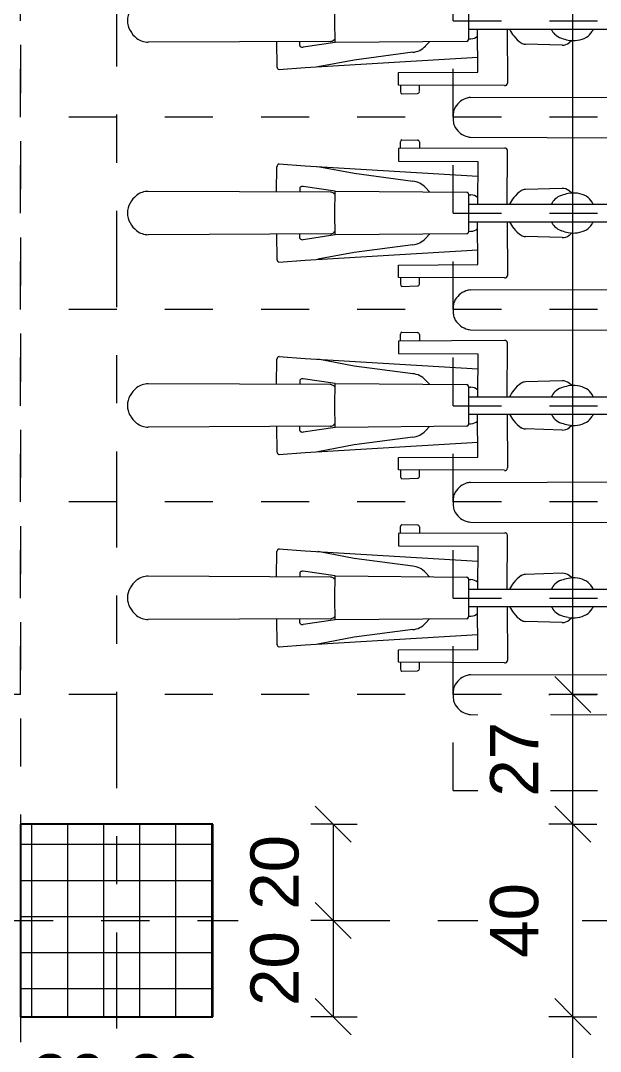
# Model space of a CAD drawing. Header units: metres. Extents: x -86 to 44, y -23 to 39.
# Drawn here: x 18.352 to 19.558, y -13.706 to -11.563 of the extents above; entities that cross this region are included whole.
import ezdxf

# ---------------------------------------------------------------- set-up
doc = ezdxf.new("R2010")
doc.units = ezdxf.units.M
doc.linetypes.add('_Rasterlinie_', pattern=[0.375, 0.2, -0.05, 0.075, -0.05])
doc.linetypes.add('_Verdeckte Linien_', pattern=[0.15, 0.1, -0.05])
for name, color, linetype, lineweight in [('A-____-____-DIMS', 7, 'Continuous', 5), ('A-____-____-DIMS-50', 7, 'Continuous', 5), ('A-DETL-GENF-HDLN', 7, '_Verdeckte Linien_', 9), ('A-DETL-GENF-OTLN', 7, 'Continuous', 9), ('C-PRKG-____-HDLN', 7, '_Verdeckte Linien_', 9), ('C-PRKG-____-OTLN', 7, 'Continuous', 9), ('S-COLS-____-MCUT', 7, 'Continuous', 35), ('S-COLS-____-OTLN', 7, 'Continuous', 9), ('S-GRID-____-OTLN', 7, 'Continuous', 5)]:
    doc.layers.add(name, color=color, linetype=linetype, lineweight=lineweight)
doc.styles.add('Arial_1', font='arial.ttf', dxfattribs={"height": 0.1})
doc.dimstyles.new('SUB_Rohbau_fein_6', dxfattribs={"dimscale": 0.3048, "dimtxt": 0.102026, "dimasz": 0.246063, "dimexe": 0.164042, "dimexo": 0.0625, "dimgap": 0.123031, "dimtad": 1, "dimdec": 1, "dimlfac": 100, "dimrnd": 0.5, "dimdsep": 46, "dimtxsty": 'Arial_1', "dimblk1": 'OBLIQUE', "dimblk2": 'OBLIQUE', "dimsah": 1, "dimcen": 0.09, "dimazin": 0, "dimtfac": 1, "dimtdec": 4, "dimtix": 1, "dimtmove": 0, "dimatfit": 3, "dimfxl": 0.164042, "dimfxlon": 1, "dimtvp": 1, "dimtfill": 1, "dimtolj": 1, "dimtzin": 0, "dimarcsym": 2})
doc.dimstyles.new('SUB_Rohbau_fein_7', dxfattribs={"dimscale": 0.3048, "dimtxt": 0.102026, "dimasz": 0.246063, "dimexe": 0.164042, "dimexo": 0.0625, "dimgap": 0.123031, "dimtad": 1, "dimrnd": 0.005, "dimzin": 0, "dimdsep": 46, "dimtxsty": 'Arial_1', "dimblk1": 'OBLIQUE', "dimblk2": 'OBLIQUE', "dimsah": 1, "dimcen": 0.09, "dimazin": 0, "dimtfac": 1, "dimtdec": 4, "dimtix": 1, "dimtmove": 0, "dimatfit": 3, "dimfxl": 0.164042, "dimfxlon": 1, "dimtvp": 1, "dimtfill": 1, "dimtolj": 1, "dimtzin": 0, "dimarcsym": 2})
doc.dimstyles.new('SUB_Rohbau_fein_8', dxfattribs={"dimscale": 0.3048, "dimtxt": 0.102026, "dimasz": 0.246063, "dimexe": 0.164042, "dimexo": 0.0625, "dimgap": 0.123031, "dimtad": 1, "dimdec": 1, "dimlfac": 100, "dimrnd": 0.5, "dimdsep": 46, "dimtxsty": 'Arial_1', "dimblk1": 'OBLIQUE', "dimblk2": 'OBLIQUE', "dimsah": 1, "dimcen": 0.09, "dimazin": 0, "dimtfac": 1, "dimtdec": 4, "dimtix": 1, "dimtmove": 0, "dimatfit": 3, "dimfxl": 0.164042, "dimfxlon": 1, "dimtvp": 1, "dimtfill": 1, "dimtolj": 1, "dimtzin": 0, "dimarcsym": 2})

# ---------------------------------------------------------------- blocks, each defined once
blk = doc.blocks.new('Fahrradstellplatz - Fahrradstellplatz-23763285--01_UG_OK_FFB_AF')
at = {"layer": 'C-PRKG-____-HDLN', "color": 253, "true_color": 0x999999}
for p, q in [((0, 4.1), (2.62, 4.1)), ((3.02, 4.1), (6.75, 4.1))]:
    blk.add_line(p, q, dxfattribs=at)
blk = doc.blocks.new('Fahrradstellplatz - Fahrradstellplatz-23803867--01_UG_OK_FFB_AF')
at = {"layer": 'A-DETL-GENF-HDLN', "color": 253, "true_color": 0x999999}
for p, q in [((0, 2), (0.4, 2)), ((0, 0), (0, 2)), ((0.4, 2), (0.8, 2)), ((0.4, 0), (0.4, 2)), ((0.4, 0), (0.4, 2)), ((0.8, 2), (1.2, 2)), ((0.8, 0), (0.8, 2)), ((0.8, 0), (0.8, 2)), ((1.2, 2), (1.6, 2)), ((1.2, 0), (1.2, 2)), ((1.2, 0), (1.2, 2)), ((1.6, 0), (1.6, 2)), ((1.6, 0), (1.6, 2)), ((2, 0), (2, 2)), ((2, 0), (2, 2)), ((2.4, 0), (2.4, 2)), ((2.4, 0), (2.4, 2)), ((2.8, 0), (2.8, 2)), ((2.8, 0), (2.8, 2)), ((3.2, 0), (3.2, 2)), ((1.6, 0), (1.2, 0)), ((2, 0), (1.6, 0)), ((2.4, 0), (2, 0)), ((2.8, 0), (2.4, 0)), ((3.2, 0), (2.8, 0))]:
    blk.add_line(p, q, dxfattribs=at)
at = {"layer": 'A-DETL-GENF-OTLN', "color": 253, "true_color": 0x999999}
for p, q in [((0.1573, 1.3551), (0.1556, 1.7345)), ((0.2439, 1.3551), (0.2456, 1.7345)), ((0.5573, 1.3551), (0.5556, 1.7345)), ((0.6439, 1.3551), (0.6456, 1.7345)), ((0.9573, 1.3551), (0.9556, 1.7345)), ((1.0439, 1.3551), (1.0456, 1.7345)), ((1.3573, 1.3551), (1.3556, 1.7345)), ((0.0987, 1.4626), (0.1028, 1.408)), ((0.1568, 1.4679), (0.1043, 1.4669)), ((0.2444, 1.4679), (0.2969, 1.4669)), ((0.3025, 1.4626), (0.2984, 1.408)), ((0.4987, 1.4626), (0.5028, 1.408)), ((0.5568, 1.4679), (0.5043, 1.4669)), ((0.6444, 1.4679), (0.6969, 1.4669)), ((0.7025, 1.4626), (0.6984, 1.408)), ((0.8987, 1.4626), (0.9028, 1.408)), ((0.9568, 1.4679), (0.9043, 1.4669)), ((1.0444, 1.4679), (1.0969, 1.4669)), ((1.1025, 1.4626), (1.0984, 1.408)), ((1.2987, 1.4626), (1.3028, 1.408)), ((1.3568, 1.4679), (1.3043, 1.4669)), ((0.1486, 1.4194), (0.157, 1.4194)), ((0.2526, 1.4194), (0.2442, 1.4194)), ((0.5486, 1.4194), (0.557, 1.4194)), ((0.6526, 1.4194), (0.6442, 1.4194)), ((0.9486, 1.4194), (0.957, 1.4194)), ((1.0526, 1.4194), (1.0442, 1.4194)), ((1.3486, 1.4194), (1.357, 1.4194)), ((0.1028, 1.408), (0.1243, 1.0493)), ((0.155, 1.3458), (0.1452, 1.4123)), ((0.2462, 1.3458), (0.256, 1.4123)), ((0.2984, 1.408), (0.2769, 1.0493)), ((0.5028, 1.408), (0.5243, 1.0493)), ((0.555, 1.3458), (0.5452, 1.4123)), ((0.6462, 1.3458), (0.656, 1.4123)), ((0.6984, 1.408), (0.6769, 1.0493)), ((0.9028, 1.408), (0.9243, 1.0493)), ((0.955, 1.3458), (0.9452, 1.4123)), ((1.0462, 1.3458), (1.056, 1.4123)), ((1.0984, 1.408), (1.0769, 1.0493)), ((1.3028, 1.408), (1.3243, 1.0493)), ((1.355, 1.3458), (1.3452, 1.4123)), ((0.1186, 1.3065), (0.1044, 1.3816)), ((0.2826, 1.3065), (0.2968, 1.3816)), ((0.5186, 1.3065), (0.5044, 1.3816)), ((0.6826, 1.3065), (0.6968, 1.3816)), ((0.9186, 1.3065), (0.9044, 1.3816)), ((1.0826, 1.3065), (1.0968, 1.3816)), ((1.3186, 1.3065), (1.3044, 1.3816)), ((0.155, 1.3458), (0.2006, 1.3465)), ((0.1573, 1.0716), (0.155, 1.3458)), ((0.1623, 1.3459), (0.16, 1.3486)), ((0.2006, 1.3465), (0.2462, 1.3458)), ((0.2389, 1.3459), (0.2411, 1.3486)), ((0.2462, 1.3458), (0.2439, 1.0716)), ((0.555, 1.3458), (0.6006, 1.3465)), ((0.5573, 1.0716), (0.555, 1.3458)), ((0.5623, 1.3459), (0.56, 1.3486)), ((0.6006, 1.3465), (0.6462, 1.3458)), ((0.6389, 1.3459), (0.6411, 1.3486)), ((0.6462, 1.3458), (0.6439, 1.0716)), ((0.955, 1.3458), (1.0006, 1.3465)), ((0.9573, 1.0716), (0.955, 1.3458)), ((0.9623, 1.3459), (0.96, 1.3486)), ((1.0006, 1.3465), (1.0462, 1.3458)), ((1.0389, 1.3459), (1.0411, 1.3486)), ((1.0462, 1.3458), (1.0439, 1.0716)), ((1.355, 1.3458), (1.4006, 1.3465)), ((1.3573, 1.0716), (1.355, 1.3458)), ((1.3623, 1.3459), (1.36, 1.3486)), ((1.4006, 1.3465), (1.4462, 1.3458)), ((0.1347, 1.1845), (0.1186, 1.3065)), ((0.2664, 1.1845), (0.2826, 1.3065)), ((0.5347, 1.1845), (0.5186, 1.3065)), ((0.6664, 1.1845), (0.6826, 1.3065)), ((0.9347, 1.1845), (0.9186, 1.3065)), ((1.0664, 1.1845), (1.0826, 1.3065)), ((1.3347, 1.1845), (1.3186, 1.3065)), ((0.0482, 1.2074), (0.0491, 1.1747)), ((0.0666, 1.2102), (0.0523, 1.21)), ((0.0658, 0.9937), (0.0667, 1.2142)), ((0.0667, 1.2142), (0.0925, 1.2142)), ((0.0925, 1.2142), (0.0933, 1.049)), ((0.3087, 1.2142), (0.3079, 1.049)), ((0.3345, 1.2142), (0.3087, 1.2142)), ((0.3354, 0.9937), (0.3345, 1.2142)), ((0.3345, 1.2102), (0.3489, 1.21)), ((0.353, 1.2074), (0.3521, 1.1747)), ((0.4482, 1.2074), (0.4491, 1.1747)), ((0.4666, 1.2102), (0.4523, 1.21)), ((0.4658, 0.9937), (0.4667, 1.2142)), ((0.4667, 1.2142), (0.4925, 1.2142)), ((0.4925, 1.2142), (0.4933, 1.049)), ((0.7087, 1.2142), (0.7079, 1.049)), ((0.7345, 1.2142), (0.7087, 1.2142)), ((0.7354, 0.9937), (0.7345, 1.2142)), ((0.7345, 1.2102), (0.7489, 1.21)), ((0.753, 1.2074), (0.7521, 1.1747)), ((0.8482, 1.2074), (0.8491, 1.1747)), ((0.8666, 1.2102), (0.8523, 1.21)), ((0.8658, 0.9937), (0.8667, 1.2142)), ((0.8667, 1.2142), (0.8925, 1.2142)), ((0.8925, 1.2142), (0.8933, 1.049)), ((1.1087, 1.2142), (1.1079, 1.049)), ((1.1345, 1.2142), (1.1087, 1.2142)), ((1.1354, 0.9937), (1.1345, 1.2142)), ((1.1345, 1.2102), (1.1489, 1.21)), ((1.153, 1.2074), (1.1521, 1.1747)), ((1.2482, 1.2074), (1.2491, 1.1747)), ((1.2666, 1.2102), (1.2523, 1.21)), ((1.2658, 0.9937), (1.2667, 1.2142)), ((1.2667, 1.2142), (1.2925, 1.2142)), ((1.2925, 1.2142), (1.2933, 1.049)), ((0.0529, 1.1705), (0.0665, 1.1702)), ((0.1567, 1.1498), (0.1478, 1.1579)), ((0.2445, 1.1498), (0.2534, 1.1579)), ((0.3483, 1.1705), (0.3347, 1.1702)), ((0.4529, 1.1705), (0.4665, 1.1702)), ((0.5567, 1.1498), (0.5478, 1.1579)), ((0.6445, 1.1498), (0.6534, 1.1579)), ((0.7483, 1.1705), (0.7347, 1.1702)), ((0.8529, 1.1705), (0.8665, 1.1702)), ((0.9567, 1.1498), (0.9478, 1.1579)), ((1.0445, 1.1498), (1.0534, 1.1579)), ((1.1483, 1.1705), (1.1347, 1.1702)), ((1.2529, 1.1705), (1.2665, 1.1702)), ((1.3567, 1.1498), (1.3478, 1.1579)), ((0.1604, 1.0681), (0.1621, 1.0675)), ((0.1621, 1.0675), (0.2006, 1.0674)), ((0.1624, 1.0675), (0.1627, 1.0634)), ((0.1825, 1.0675), (0.1825, 0.478)), ((0.2006, 1.0674), (0.2391, 1.0675)), ((0.2187, 1.0675), (0.2187, 0.478)), ((0.2387, 1.0675), (0.2385, 1.0634)), ((0.2391, 1.0675), (0.2408, 1.0681)), ((0.5604, 1.0681), (0.5621, 1.0675)), ((0.5621, 1.0675), (0.6006, 1.0674)), ((0.5624, 1.0675), (0.5627, 1.0634)), ((0.5825, 1.0675), (0.5825, 0.478)), ((0.6006, 1.0674), (0.6391, 1.0675)), ((0.6187, 1.0675), (0.6187, 0.478)), ((0.6387, 1.0675), (0.6385, 1.0634)), ((0.6391, 1.0675), (0.6408, 1.0681)), ((0.9604, 1.0681), (0.9621, 1.0675)), ((0.9621, 1.0675), (1.0006, 1.0674)), ((0.9624, 1.0675), (0.9627, 1.0634)), ((0.9825, 1.0675), (0.9825, 0.478)), ((1.0006, 1.0674), (1.0391, 1.0675)), ((1.0187, 1.0675), (1.0187, 0.478)), ((1.0387, 1.0675), (1.0385, 1.0634)), ((1.0391, 1.0675), (1.0408, 1.0681)), ((1.3604, 1.0681), (1.3621, 1.0675)), ((1.3621, 1.0675), (1.4006, 1.0674)), ((1.3624, 1.0675), (1.3627, 1.0634)), ((1.3825, 1.0675), (1.3825, 0.478)), ((1.4006, 1.0674), (1.4391, 1.0675)), ((0.0933, 1.049), (0.1825, 1.0497)), ((0.3079, 1.049), (0.2187, 1.0497)), ((0.4933, 1.049), (0.5825, 1.0497)), ((0.7079, 1.049), (0.6187, 1.0497)), ((0.8933, 1.049), (0.9825, 1.0497)), ((1.1079, 1.049), (1.0187, 1.0497)), ((1.2933, 1.049), (1.3825, 1.0497)), ((0.1825, 0.9883), (0.0707, 0.9872)), ((0.2187, 0.9883), (0.3305, 0.9872)), ((0.5825, 0.9883), (0.4707, 0.9872)), ((0.6187, 0.9883), (0.7305, 0.9872)), ((0.9825, 0.9883), (0.8707, 0.9872)), ((1.0187, 0.9883), (1.1305, 0.9872)), ((1.3825, 0.9883), (1.2707, 0.9872)), ((0.1495, 0.8735), (0.1517, 0.95)), ((0.2517, 0.8735), (0.2495, 0.95)), ((0.5495, 0.8735), (0.5517, 0.95)), ((0.6517, 0.8735), (0.6495, 0.95)), ((0.9495, 0.8735), (0.9517, 0.95)), ((1.0517, 0.8735), (1.0495, 0.95)), ((1.3495, 0.8735), (1.3517, 0.95)), ((0.1591, 0.8532), (0.1542, 0.8592)), ((0.2421, 0.8532), (0.247, 0.8592)), ((0.5591, 0.8532), (0.5542, 0.8592)), ((0.6421, 0.8532), (0.647, 0.8592)), ((0.9591, 0.8532), (0.9542, 0.8592)), ((1.0421, 0.8532), (1.047, 0.8592)), ((1.3591, 0.8532), (1.3542, 0.8592)), ((0.1825, 0.809), (0.1779, 0.8114)), ((0.2187, 0.809), (0.2233, 0.8114)), ((0.5825, 0.809), (0.5779, 0.8114)), ((0.6187, 0.809), (0.6233, 0.8114)), ((0.9825, 0.809), (0.9779, 0.8114)), ((1.0187, 0.809), (1.0233, 0.8114)), ((1.3825, 0.809), (1.3779, 0.8114)), ((1.7593, 0.0357), (1.7581, 0.4548)), ((1.8419, 0.0357), (1.8431, 0.4548)), ((2.1593, 0.0357), (2.1581, 0.4548)), ((2.2419, 0.0357), (2.2431, 0.4548)), ((2.5593, 0.0357), (2.5581, 0.4548)), ((2.6419, 0.0357), (2.6431, 0.4548)), ((2.9593, 0.0357), (2.9581, 0.4548)), ((3.0419, 0.0357), (3.0431, 0.4548)), ((1.7931, 0), (1.8006, 0)), ((1.8006, 0), (1.8081, 0)), ((2.1931, 0), (2.2006, 0)), ((2.2006, 0), (2.2081, 0)), ((2.5931, 0), (2.6006, 0)), ((2.6006, 0), (2.6081, 0)), ((2.9931, 0), (3.0006, 0)), ((3.0006, 0), (3.0081, 0))]:
    blk.add_line(p, q, dxfattribs=at)
for centre, radius, start, end in [((0.1944, 1.7346), 0.0388, 141.5969, 180.2571), ((0.2058, 1.7256), 0.0534, 118.8234, 141.5969), ((0.2007, 1.7348), 0.0429, 90.2027, 118.8234), ((0.2004, 1.7348), 0.0429, 61.1766, 89.7973), ((0.1954, 1.7256), 0.0534, 38.4031, 61.1766), ((0.2068, 1.7346), 0.0388, 359.7429, 38.4031), ((0.5944, 1.7346), 0.0388, 141.5969, 180.2571), ((0.6058, 1.7256), 0.0534, 118.8234, 141.5969), ((0.6007, 1.7348), 0.0429, 90.2027, 118.8234), ((0.6004, 1.7348), 0.0429, 61.1766, 89.7973), ((0.5954, 1.7256), 0.0534, 38.4031, 61.1766), ((0.6068, 1.7346), 0.0388, 359.7429, 38.4031), ((0.9944, 1.7346), 0.0388, 141.5969, 180.2571), ((1.0058, 1.7256), 0.0534, 118.8234, 141.5969), ((1.0007, 1.7348), 0.0429, 90.2027, 118.8234), ((1.0004, 1.7348), 0.0429, 61.1766, 89.7973), ((0.9954, 1.7256), 0.0534, 38.4031, 61.1766), ((1.0068, 1.7346), 0.0388, 359.7429, 38.4031), ((1.3944, 1.7346), 0.0388, 141.5969, 180.2571), ((1.4058, 1.7256), 0.0534, 118.8234, 141.5969), ((1.4007, 1.7348), 0.0429, 90.2027, 118.8234), ((1.4004, 1.7348), 0.0429, 61.1766, 89.7973), ((0.1045, 1.4608), 0.00606, 91.0937, 163.2001), ((0.2967, 1.4608), 0.00606, 16.7999, 88.9063), ((0.5045, 1.4608), 0.00606, 91.0937, 163.2001), ((0.6967, 1.4608), 0.00606, 16.7999, 88.9063), ((0.9045, 1.4608), 0.00606, 91.0937, 163.2001), ((1.0967, 1.4608), 0.00606, 16.7999, 88.9063), ((1.3045, 1.4608), 0.00606, 91.0937, 163.2001), ((0.1532, 1.4134), 0.00806, 139.5195, 188.3681), ((0.1486, 1.4174), 0.00199, 89.2163, 139.5195), ((0.2526, 1.4174), 0.00199, 40.4805, 90.7837), ((0.248, 1.4134), 0.00806, 351.6319, 40.4805), ((0.5532, 1.4134), 0.00806, 139.5195, 188.3681), ((0.5486, 1.4174), 0.00199, 89.2163, 139.5195), ((0.6526, 1.4174), 0.00199, 40.4805, 90.7837), ((0.648, 1.4134), 0.00806, 351.6319, 40.4805), ((0.9532, 1.4134), 0.00806, 139.5195, 188.3681), ((0.9486, 1.4174), 0.00199, 89.2163, 139.5195), ((1.0526, 1.4174), 0.00199, 40.4805, 90.7837), ((1.048, 1.4134), 0.00806, 351.6319, 40.4805), ((1.3532, 1.4134), 0.00806, 139.5195, 188.3681), ((1.3486, 1.4174), 0.00199, 89.2163, 139.5195), ((0.1689, 1.3562), 0.0117, 185.1134, 220.3907), ((0.2323, 1.3562), 0.0117, 319.6093, 354.8866), ((0.5689, 1.3562), 0.0117, 185.1134, 220.3907), ((0.6323, 1.3562), 0.0117, 319.6093, 354.8866), ((0.9689, 1.3562), 0.0117, 185.1134, 220.3907), ((1.0323, 1.3562), 0.0117, 319.6093, 354.8866), ((1.3689, 1.3562), 0.0117, 185.1134, 220.3907), ((0.0524, 1.2054), 0.00464, 90.4692, 154.4859), ((0.3488, 1.2054), 0.00464, 25.5141, 89.5308), ((0.4524, 1.2054), 0.00464, 90.4692, 154.4859), ((0.7488, 1.2054), 0.00464, 25.5141, 89.5308), ((0.8524, 1.2054), 0.00464, 90.4692, 154.4859), ((1.1488, 1.2054), 0.00464, 25.5141, 89.5308), ((1.2524, 1.2054), 0.00464, 90.4692, 154.4859), ((0.1758, 1.1882), 0.0413, 185.2207, 227.2443), ((0.2254, 1.1882), 0.0413, 312.7557, 354.7793), ((0.5758, 1.1882), 0.0413, 185.2207, 227.2443), ((0.6254, 1.1882), 0.0413, 312.7557, 354.7793), ((0.9758, 1.1882), 0.0413, 185.2207, 227.2443), ((1.0254, 1.1882), 0.0413, 312.7557, 354.7793), ((1.3758, 1.1882), 0.0413, 185.2207, 227.2443), ((0.0535, 1.1749), 0.00438, 181.6744, 261.5061), ((0.3477, 1.1749), 0.00438, 278.4939, 358.3256), ((0.4535, 1.1749), 0.00438, 181.6744, 261.5061), ((0.7477, 1.1749), 0.00438, 278.4939, 358.3256), ((0.8535, 1.1749), 0.00438, 181.6744, 261.5061), ((1.1477, 1.1749), 0.00438, 278.4939, 358.3256), ((1.2535, 1.1749), 0.00438, 181.6744, 261.5061), ((0.162, 1.0727), 0.00483, 193.2596, 250.1257), ((0.2392, 1.0727), 0.00483, 289.8743, 346.7404), ((0.562, 1.0727), 0.00483, 193.2596, 250.1257), ((0.6392, 1.0727), 0.00483, 289.8743, 346.7404), ((0.962, 1.0727), 0.00483, 193.2596, 250.1257), ((1.0392, 1.0727), 0.00483, 289.8743, 346.7404), ((1.362, 1.0727), 0.00483, 193.2596, 250.1257), ((0.1854, 1.0646), 0.0228, 183.0499, 221.2324), ((0.2158, 1.0646), 0.0228, 318.7676, 356.9501), ((0.5854, 1.0646), 0.0228, 183.0499, 221.2324), ((0.6158, 1.0646), 0.0228, 318.7676, 356.9501), ((0.9854, 1.0646), 0.0228, 183.0499, 221.2324), ((1.0158, 1.0646), 0.0228, 318.7676, 356.9501), ((1.3854, 1.0646), 0.0228, 183.0499, 221.2324), ((0.0706, 0.9923), 0.00508, 164.2179, 270.5532), ((0.3305, 0.9923), 0.00508, 269.4468, 15.7821), ((0.4706, 0.9923), 0.00508, 164.2179, 270.5532), ((0.7305, 0.9923), 0.00508, 269.4468, 15.7821), ((0.8706, 0.9923), 0.00508, 164.2179, 270.5532), ((1.1305, 0.9923), 0.00508, 269.4468, 15.7821), ((1.2706, 0.9923), 0.00508, 164.2179, 270.5532), ((0.2028, 0.9281), 0.0574, 126.5019, 147.5068), ((0.2288, 0.893), 0.1011, 117.2613, 126.5019), ((0.1724, 0.893), 0.1011, 53.4981, 62.7387), ((0.1984, 0.9281), 0.0574, 32.4932, 53.4981), ((0.6028, 0.9281), 0.0574, 126.5019, 147.5068), ((0.6288, 0.893), 0.1011, 117.2613, 126.5019), ((0.5724, 0.893), 0.1011, 53.4981, 62.7387), ((0.5984, 0.9281), 0.0574, 32.4932, 53.4981), ((1.0028, 0.9281), 0.0574, 126.5019, 147.5068), ((1.0288, 0.893), 0.1011, 117.2613, 126.5019), ((0.9724, 0.893), 0.1011, 53.4981, 62.7387), ((0.9984, 0.9281), 0.0574, 32.4932, 53.4981), ((1.4028, 0.9281), 0.0574, 126.5019, 147.5068), ((1.4288, 0.893), 0.1011, 117.2613, 126.5019), ((0.1693, 0.9495), 0.0176, 147.5068, 178.3381), ((0.2319, 0.9495), 0.0176, 1.6619, 32.4932), ((0.5693, 0.9495), 0.0176, 147.5068, 178.3381), ((0.6319, 0.9495), 0.0176, 1.6619, 32.4932), ((0.9693, 0.9495), 0.0176, 147.5068, 178.3381), ((1.0319, 0.9495), 0.0176, 1.6619, 32.4932), ((1.3693, 0.9495), 0.0176, 147.5068, 178.3381), ((0.1986, 0.8634), 0.0367, 136.3239, 161.1879), ((0.1961, 0.8658), 0.0333, 114.1511, 136.3239), ((0.2051, 0.8658), 0.0333, 43.6761, 65.8489), ((0.2026, 0.8634), 0.0367, 18.8121, 43.6761), ((0.5986, 0.8634), 0.0367, 136.3239, 161.1879), ((0.5961, 0.8658), 0.0333, 114.1511, 136.3239), ((0.6051, 0.8658), 0.0333, 43.6761, 65.8489), ((0.6026, 0.8634), 0.0367, 18.8121, 43.6761), ((0.9986, 0.8634), 0.0367, 136.3239, 161.1879), ((0.9961, 0.8658), 0.0333, 114.1511, 136.3239), ((1.0051, 0.8658), 0.0333, 43.6761, 65.8489), ((1.0026, 0.8634), 0.0367, 18.8121, 43.6761), ((1.3986, 0.8634), 0.0367, 136.3239, 161.1879), ((1.3961, 0.8658), 0.0333, 114.1511, 136.3239), ((0.1712, 0.8728), 0.0217, 178.2161, 218.6857), ((0.2151, 0.8501), 0.0561, 168.5086, 208.7294), ((0.271, 0.8388), 0.1131, 161.1879, 168.5086), ((0.1861, 0.8501), 0.0561, 331.2706, 11.4914), ((0.1302, 0.8388), 0.1131, 11.4914, 18.8121), ((0.23, 0.8728), 0.0217, 321.3143, 1.7839), ((0.5712, 0.8728), 0.0217, 178.2161, 218.6857), ((0.6151, 0.8501), 0.0561, 168.5086, 208.7294), ((0.671, 0.8388), 0.1131, 161.1879, 168.5086), ((0.5861, 0.8501), 0.0561, 331.2706, 11.4914), ((0.5302, 0.8388), 0.1131, 11.4914, 18.8121), ((0.63, 0.8728), 0.0217, 321.3143, 1.7839), ((0.9712, 0.8728), 0.0217, 178.2161, 218.6857), ((1.0151, 0.8501), 0.0561, 168.5086, 208.7294), ((1.071, 0.8388), 0.1131, 161.1879, 168.5086), ((0.9861, 0.8501), 0.0561, 331.2706, 11.4914), ((0.9302, 0.8388), 0.1131, 11.4914, 18.8121), ((1.03, 0.8728), 0.0217, 321.3143, 1.7839), ((1.3712, 0.8728), 0.0217, 178.2161, 218.6857), ((1.4151, 0.8501), 0.0561, 168.5086, 208.7294), ((1.471, 0.8388), 0.1131, 161.1879, 168.5086), ((0.1914, 0.8372), 0.0291, 208.7294, 242.3562), ((0.2097, 0.8372), 0.0291, 297.6438, 331.2706), ((0.5914, 0.8372), 0.0291, 208.7294, 242.3562), ((0.6097, 0.8372), 0.0291, 297.6438, 331.2706), ((0.9914, 0.8372), 0.0291, 208.7294, 242.3562), ((1.0097, 0.8372), 0.0291, 297.6438, 331.2706), ((1.3914, 0.8372), 0.0291, 208.7294, 242.3562), ((1.7997, 0.0394), 0.0406, 185.2642, 198.9471), ((1.8003, 0.0396), 0.0412, 198.9471, 245.2958), ((1.8009, 0.0396), 0.0412, 294.7042, 341.0529), ((1.8015, 0.0394), 0.0406, 341.0529, 354.7358), ((2.1997, 0.0394), 0.0406, 185.2642, 198.9471), ((2.2003, 0.0396), 0.0412, 198.9471, 245.2958), ((2.2009, 0.0396), 0.0412, 294.7042, 341.0529), ((2.2015, 0.0394), 0.0406, 341.0529, 354.7358), ((2.5997, 0.0394), 0.0406, 185.2642, 198.9471), ((2.6003, 0.0396), 0.0412, 198.9471, 245.2958), ((2.6009, 0.0396), 0.0412, 294.7042, 341.0529), ((2.6015, 0.0394), 0.0406, 341.0529, 354.7358), ((2.9997, 0.0394), 0.0406, 185.2642, 198.9471), ((3.0003, 0.0396), 0.0412, 198.9471, 245.2958), ((3.0009, 0.0396), 0.0412, 294.7042, 341.0529), ((3.0015, 0.0394), 0.0406, 341.0529, 354.7358), ((1.7931, 0.024), 0.024, 245.2958, 269.9884), ((1.8081, 0.024), 0.024, 270.0116, 294.7042), ((2.1931, 0.024), 0.024, 245.2958, 269.9884), ((2.2081, 0.024), 0.024, 270.0116, 294.7042), ((2.5931, 0.024), 0.024, 245.2958, 269.9884), ((2.6081, 0.024), 0.024, 270.0116, 294.7042), ((2.9931, 0.024), 0.024, 245.2958, 269.9884), ((3.0081, 0.024), 0.024, 270.0116, 294.7042)]:
    blk.add_arc(centre, radius, start, end, dxfattribs=at)
at = {"layer": 'C-PRKG-____-HDLN', "color": 253, "true_color": 0x999999}
blk.add_line((0, 2), (0, 4.1), dxfattribs=at)
blk = doc.blocks.new('DIMBLOCK1244--01_UG_OK_FFB_AF')
at = {"layer": 'A-____-____-DIMS-50'}
for p, q in [((19.5005, -13.6334), (19.463, -13.5959)), ((19.5005, -13.6334), (19.4505, -13.6334)), ((19.5005, -14.1634), (19.5005, -13.6334)), ((19.5005, -13.6334), (19.538, -13.6709)), ((19.5005, -13.6334), (19.5505, -13.6334)), ((19.5005, -14.1634), (19.463, -14.1259)), ((19.5005, -14.1634), (19.4505, -14.1634)), ((19.5005, -14.1634), (19.538, -14.2009)), ((19.5005, -14.1634), (19.5505, -14.1634))]:
    blk.add_line(p, q, dxfattribs=at)
at = {"layer": 'A-____-____-DIMS-50', "color": 0, "insert": (19.3285, -13.976), "char_height": 0.1, "width": 0.186088, "attachment_point": 1, "rotation": 90, "line_spacing_factor": 0.941778, "style": 'Arial_1', "bg_fill": 3, "box_fill_scale": 1.25, "bg_fill_color": 256, "bg_fill_true_color": 13158600, "bg_fill_transparency": 0}
blk.add_mtext('53', dxfattribs=at)
blk = doc.blocks.new('_Oblique')
at = {"color": 0, "linetype": 'ByBlock', "lineweight": -2}
blk.add_line((-0.5, -0.5), (0.5, 0.5), dxfattribs=at)
blk = doc.blocks.new('DIMBLOCK1245--01_UG_OK_FFB_AF')
at = {"layer": 'A-____-____-DIMS-50'}
for p, q in [((19.5005, -13.2334), (19.463, -13.1959)), ((19.5005, -13.2334), (19.4505, -13.2334)), ((19.5005, -13.6334), (19.5005, -13.2334)), ((19.5005, -13.2334), (19.538, -13.2709)), ((19.5005, -13.2334), (19.5505, -13.2334)), ((19.5005, -13.6334), (19.463, -13.5959)), ((19.5005, -13.6334), (19.4505, -13.6334)), ((19.5005, -13.6334), (19.538, -13.6709)), ((19.5005, -13.6334), (19.5505, -13.6334))]:
    blk.add_line(p, q, dxfattribs=at)
at = {"layer": 'A-____-____-DIMS-50', "color": 0, "insert": (19.3285, -13.511), "char_height": 0.1, "width": 0.186088, "attachment_point": 1, "rotation": 90, "line_spacing_factor": 0.941778, "style": 'Arial_1', "bg_fill": 3, "box_fill_scale": 1.25, "bg_fill_color": 256, "bg_fill_true_color": 13158600, "bg_fill_transparency": 0}
blk.add_mtext('40', dxfattribs=at)
blk = doc.blocks.new('DIMBLOCK1246--01_UG_OK_FFB_AF')
at = {"layer": 'A-____-____-DIMS-50'}
for p, q in [((19.5005, -12.9634), (19.463, -12.9259)), ((19.5005, -12.9634), (19.4505, -12.9634)), ((19.5005, -13.2334), (19.5005, -12.9634)), ((19.5005, -12.9634), (19.538, -13.0009)), ((19.5005, -12.9634), (19.5505, -12.9634)), ((19.5005, -13.2334), (19.463, -13.1959)), ((19.5005, -13.2334), (19.4505, -13.2334)), ((19.5005, -13.2334), (19.538, -13.2709)), ((19.5005, -13.2334), (19.5505, -13.2334))]:
    blk.add_line(p, q, dxfattribs=at)
at = {"layer": 'A-____-____-DIMS-50', "color": 0, "insert": (19.3285, -13.176), "char_height": 0.1, "width": 0.186088, "attachment_point": 1, "rotation": 90, "line_spacing_factor": 0.941778, "style": 'Arial_1', "bg_fill": 3, "box_fill_scale": 1.25, "bg_fill_color": 256, "bg_fill_true_color": 13158600, "bg_fill_transparency": 0}
blk.add_mtext('27', dxfattribs=at)
blk = doc.blocks.new('DIMBLOCK1247--01_UG_OK_FFB_AF')
at = {"layer": 'A-____-____-DIMS-50'}
for p, q in [((19.5005, -9.7634), (19.463, -9.7259)), ((19.5005, -9.7634), (19.4505, -9.7634)), ((19.5005, -12.9634), (19.5005, -9.7634)), ((19.5005, -9.7634), (19.538, -9.8009)), ((19.5005, -9.7634), (19.5505, -9.7634)), ((19.5005, -12.9634), (19.463, -12.9259)), ((19.5005, -12.9634), (19.4505, -12.9634)), ((19.5005, -12.9634), (19.538, -13.0009)), ((19.5005, -12.9634), (19.5505, -12.9634))]:
    blk.add_line(p, q, dxfattribs=at)
at = {"layer": 'A-____-____-DIMS-50', "color": 0, "insert": (19.3285, -11.4991), "char_height": 0.1, "width": 0.325653, "attachment_point": 1, "rotation": 90, "line_spacing_factor": 0.941778, "style": 'Arial_1', "bg_fill": 3, "box_fill_scale": 1.25, "bg_fill_color": 256, "bg_fill_true_color": 13158600, "bg_fill_transparency": 0}
blk.add_mtext('3.20', dxfattribs=at)
blk = doc.blocks.new('DIMBLOCK1870--01_UG_OK_FFB_AF')
at = {"layer": 'A-____-____-DIMS-50'}
for p, q in [((19.002, -13.2334), (18.9645, -13.1959)), ((19.002, -13.2334), (18.952, -13.2334)), ((19.002, -13.2334), (19.002, -13.4334)), ((19.002, -13.2334), (19.0395, -13.2709)), ((19.002, -13.2334), (19.052, -13.2334)), ((19.002, -13.4334), (18.9645, -13.3959)), ((19.002, -13.4334), (18.952, -13.4334)), ((19.002, -13.4334), (19.0395, -13.4709)), ((19.002, -13.4334), (19.052, -13.4334))]:
    blk.add_line(p, q, dxfattribs=at)
at = {"layer": 'A-____-____-DIMS-50', "color": 0, "insert": (18.83, -13.411), "char_height": 0.1, "width": 0.186088, "attachment_point": 1, "rotation": 90, "line_spacing_factor": 0.941778, "style": 'Arial_1', "bg_fill": 3, "box_fill_scale": 1.25, "bg_fill_color": 256, "bg_fill_true_color": 13158600, "bg_fill_transparency": 0}
blk.add_mtext('20', dxfattribs=at)
blk = doc.blocks.new('DIMBLOCK1871--01_UG_OK_FFB_AF')
at = {"layer": 'A-____-____-DIMS-50'}
for p, q in [((19.002, -13.4334), (18.9645, -13.3959)), ((19.002, -13.4334), (18.952, -13.4334)), ((19.002, -13.4334), (19.002, -13.6334)), ((19.002, -13.4334), (19.0395, -13.4709)), ((19.002, -13.4334), (19.052, -13.4334)), ((19.002, -13.6334), (18.9645, -13.5959)), ((19.002, -13.6334), (18.952, -13.6334)), ((19.002, -13.6334), (19.0395, -13.6709)), ((19.002, -13.6334), (19.052, -13.6334))]:
    blk.add_line(p, q, dxfattribs=at)
at = {"layer": 'A-____-____-DIMS-50', "color": 0, "insert": (18.83, -13.611), "char_height": 0.1, "width": 0.186088, "attachment_point": 1, "rotation": 90, "line_spacing_factor": 0.941778, "style": 'Arial_1', "bg_fill": 3, "box_fill_scale": 1.25, "bg_fill_color": 256, "bg_fill_true_color": 13158600, "bg_fill_transparency": 0}
blk.add_mtext('20', dxfattribs=at)
blk = doc.blocks.new('DIMBLOCK1945--01_UG_OK_FFB_AF')
at = {"layer": 'A-____-____-DIMS-50'}
for p, q in [((18.352, -13.8834), (18.352, -13.8334)), ((18.552, -13.8834), (18.552, -13.8334)), ((18.352, -13.8834), (18.3895, -13.8459)), ((18.552, -13.8834), (18.5895, -13.8459)), ((18.352, -13.8834), (18.3145, -13.9209)), ((18.352, -13.8834), (18.552, -13.8834)), ((18.352, -13.8834), (18.352, -13.9334)), ((18.552, -13.8834), (18.5145, -13.9209)), ((18.552, -13.8834), (18.552, -13.9334))]:
    blk.add_line(p, q, dxfattribs=at)
at = {"layer": 'A-____-____-DIMS-50', "color": 0, "insert": (18.3744, -13.7114), "char_height": 0.1, "width": 0.186088, "attachment_point": 1, "line_spacing_factor": 0.941778, "style": 'Arial_1', "bg_fill": 3, "box_fill_scale": 1.25, "bg_fill_color": 256, "bg_fill_true_color": 13158600, "bg_fill_transparency": 0}
blk.add_mtext('20', dxfattribs=at)
blk = doc.blocks.new('DIMBLOCK1946--01_UG_OK_FFB_AF')
at = {"layer": 'A-____-____-DIMS-50'}
for p, q in [((18.552, -13.8834), (18.552, -13.8334)), ((18.752, -13.8834), (18.752, -13.8334)), ((18.552, -13.8834), (18.5895, -13.8459)), ((18.752, -13.8834), (18.7895, -13.8459)), ((18.552, -13.8834), (18.5145, -13.9209)), ((18.552, -13.8834), (18.752, -13.8834)), ((18.552, -13.8834), (18.552, -13.9334)), ((18.752, -13.8834), (18.7145, -13.9209)), ((18.752, -13.8834), (18.752, -13.9334))]:
    blk.add_line(p, q, dxfattribs=at)
at = {"layer": 'A-____-____-DIMS-50', "color": 0, "insert": (18.5744, -13.7114), "char_height": 0.1, "width": 0.186088, "attachment_point": 1, "line_spacing_factor": 0.941778, "style": 'Arial_1', "bg_fill": 3, "box_fill_scale": 1.25, "bg_fill_color": 256, "bg_fill_true_color": 13158600, "bg_fill_transparency": 0}
blk.add_mtext('20', dxfattribs=at)

msp = doc.modelspace()

# ---------------------------------------------------------------- hatches: boundary and pattern name
at = {"layer": 'S-COLS-____-OTLN'}
h = msp.add_hatch(dxfattribs=at)
h.set_pattern_fill('FP_2', color=256, style=0, pattern_type=2)
h.set_pattern_definition([(0, (0, 0), (0, 0.075), []), (90, (0, 0), (-0.075, 5e-18), [])])
h.paths.add_polyline_path([(18.752, -13.6334), (18.752, -13.2334), (18.352, -13.2334), (18.352, -13.6334)])

# ---------------------------------------------------------------- linework, layer by layer
at = {"layer": 'S-COLS-____-MCUT'}
for p, q in [((18.752, -13.2334), (18.352, -13.2334)), ((18.352, -13.2334), (18.352, -13.6334)), ((18.752, -13.6334), (18.752, -13.2334)), ((18.352, -13.6334), (18.752, -13.6334))]:
    msp.add_line(p, q, dxfattribs=at)
at = {"layer": 'S-GRID-____-OTLN', "color": 8, "linetype": '_Rasterlinie_', "true_color": 0x808080}
for p, q in [((18.552, -20.6582), (18.552, -5.3534)), ((-80.7802, -13.4334), (27.9515, -13.4334))]:
    msp.add_line(p, q, dxfattribs=at)

# ---------------------------------------------------------------- block references
at = {"layer": 'C-PRKG-____-OTLN', "color": 253, "true_color": 0x999999}
for name, p, rotation in [('Fahrradstellplatz - Fahrradstellplatz-23803867--01_UG_OK_FFB_AF', (20.352, -12.9634), 89.99999999999933), ('Fahrradstellplatz - Fahrradstellplatz-23803867--01_UG_OK_FFB_AF', (19.252, -9.9634), 269.9999999999987), ('Fahrradstellplatz - Fahrradstellplatz-23763285--01_UG_OK_FFB_AF', (14.252, -10.6134), 269.9999999999997)]:
    msp.add_blockref(name, p, dxfattribs=dict(at, rotation=rotation))

# ---------------------------------------------------------------- dimensions: what is measured, and where the dimension line sits
at = {"layer": 'A-____-____-DIMS'}
dim = msp.add_linear_dim(base=(19.5005, -13.6334), p1=(19.4505, -14.1634), p2=(19.4505, -13.6334), angle=90, dimstyle='SUB_Rohbau_fein_6', override={"dimpost": '<>', "dimfxl": 0.53}, dxfattribs=at)
dim.commit()
dim.dimension.update_dxf_attribs({"geometry": 'DIMBLOCK1244--01_UG_OK_FFB_AF', "text_midpoint": (19.4119, -13.8984)})

# ---------------------------------------------------------------- next in the draw order: dimensions: what is measured, and where the dimension line sits
for base, p1, p2, dimstyle, override, picture, middle in [((19.002, -13.4334), (18.952, -13.2334), (19.052, -13.4334), 'SUB_Rohbau_fein_8', {"dimpost": '<>', "dimfxl": 0.223607}, 'DIMBLOCK1870--01_UG_OK_FFB_AF', (18.9134, -13.3334)), ((19.5005, -13.2334), (19.4505, -13.6334), (19.4505, -13.2334), 'SUB_Rohbau_fein_6', {"dimpost": '<>', "dimfxl": 0.4}, 'DIMBLOCK1245--01_UG_OK_FFB_AF', (19.412, -13.4334))]:
    dim = msp.add_linear_dim(base=base, p1=p1, p2=p2, angle=90, dimstyle=dimstyle, override=override, dxfattribs=at)
    dim.commit()
    dim.dimension.update_dxf_attribs({"geometry": picture, "text_midpoint": middle})
dim = msp.add_linear_dim(base=(18.552, -13.8834), p1=(18.352, -13.8334), p2=(18.552, -13.8334), dimstyle='SUB_Rohbau_fein_8', override={"dimpost": '<>', "dimfxl": 0.2}, dxfattribs=at)
dim.commit()
dim.dimension.update_dxf_attribs({"geometry": 'DIMBLOCK1945--01_UG_OK_FFB_AF', "text_midpoint": (18.452, -13.7949)})

# ---------------------------------------------------------------- next in the draw order: dimensions: what is measured, and where the dimension line sits
for base, p1, p2, dimstyle, override, picture, middle in [((19.5005, -12.9634), (19.4505, -13.2334), (19.4505, -12.9634), 'SUB_Rohbau_fein_6', {"dimpost": '<>', "dimfxl": 0.27}, 'DIMBLOCK1246--01_UG_OK_FFB_AF', (19.4128, -13.0984)), ((19.002, -13.6334), (19.052, -13.4334), (18.952, -13.6334), 'SUB_Rohbau_fein_8', {"dimpost": '<>', "dimfxl": 0.223607}, 'DIMBLOCK1871--01_UG_OK_FFB_AF', (18.9134, -13.5334))]:
    dim = msp.add_linear_dim(base=base, p1=p1, p2=p2, angle=90, dimstyle=dimstyle, override=override, dxfattribs=at)
    dim.commit()
    dim.dimension.update_dxf_attribs({"geometry": picture, "text_midpoint": middle})
dim = msp.add_linear_dim(base=(18.752, -13.8834), p1=(18.552, -13.8334), p2=(18.752, -13.8334), dimstyle='SUB_Rohbau_fein_8', override={"dimpost": '<>', "dimfxl": 0.2}, dxfattribs=at)
dim.commit()
dim.dimension.update_dxf_attribs({"geometry": 'DIMBLOCK1946--01_UG_OK_FFB_AF', "text_midpoint": (18.652, -13.7949)})

# ---------------------------------------------------------------- next in the draw order: dimensions: what is measured, and where the dimension line sits
dim = msp.add_linear_dim(base=(19.5005, -9.7634), p1=(19.4505, -12.9634), p2=(19.4505, -9.7634), angle=90, dimstyle='SUB_Rohbau_fein_7', override={"dimpost": '<>', "dimfxl": 3.2}, dxfattribs=at)
dim.commit()
dim.dimension.update_dxf_attribs({"geometry": 'DIMBLOCK1247--01_UG_OK_FFB_AF', "text_midpoint": (19.4119, -11.3634)})

doc.saveas('drawing.dxf')
